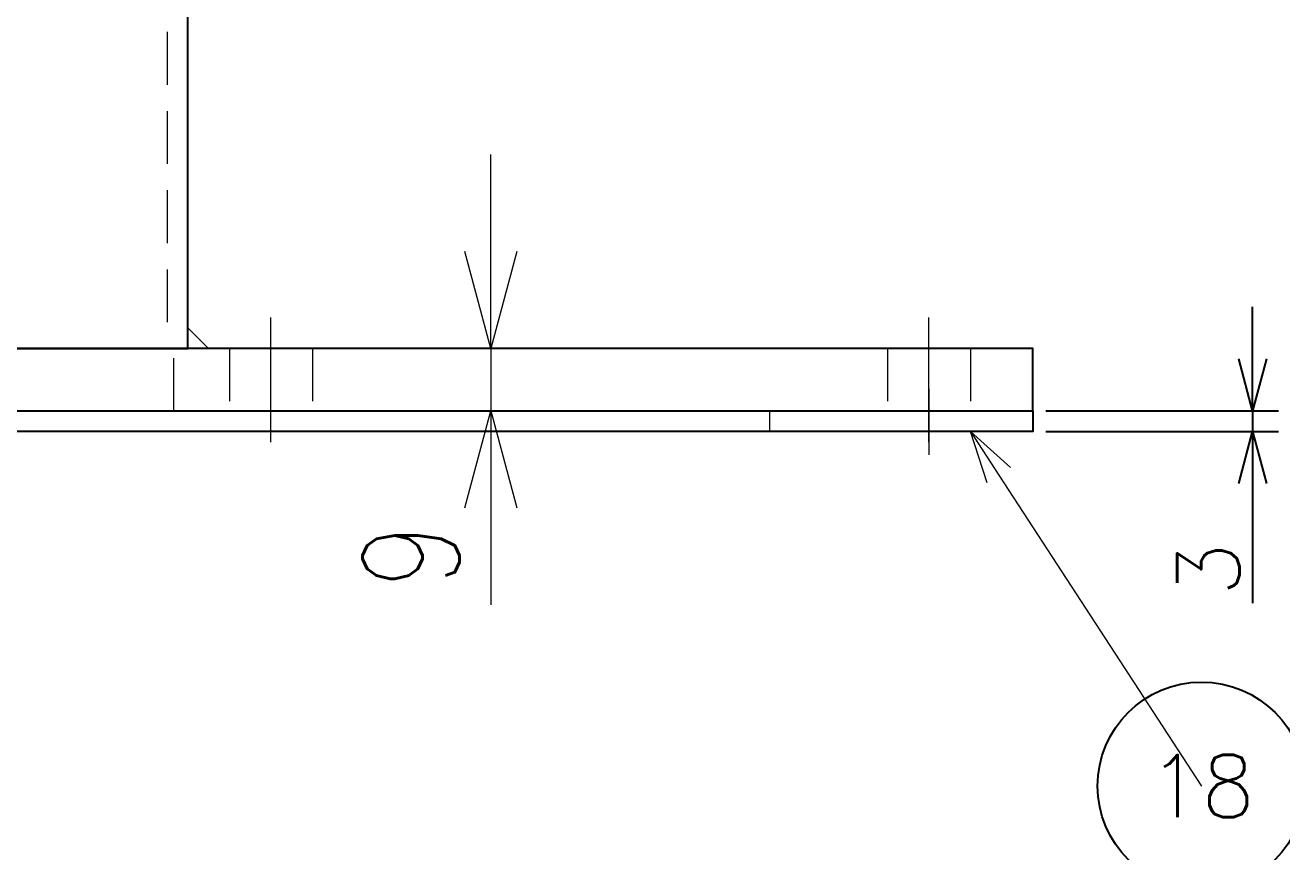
# Model space of a CAD drawing. Header units: millimetres. Extents: x 0 to 38884, y -3675 to 8056.
# Drawn here: x 35252.8 to 35434.3, y 307.4 to 426.8 of the extents above; entities that cross this region are included whole.
import ezdxf
from ezdxf import colors
from ezdxf.entities.mleader import LeaderData, LeaderLine
from ezdxf.enums import TextEntityAlignment as Align
from ezdxf.math import Vec2, Vec3

# ---------------------------------------------------------------- set-up
doc = ezdxf.new("R2010")
doc.units = ezdxf.units.MM
doc.header["$LTSCALE"] = 2.4
doc.header["$PDMODE"] = 99
doc.header["$PDSIZE"] = 1
for name, pattern in [('CENTER2', [28.575, 19.05, -3.175, 3.175, -3.175]), ('HIDDEN', [9.525, 6.35, -3.175]), ('HIDDEN2', [4.7625, 3.175, -1.5875])]:
    doc.linetypes.add(name, pattern=pattern)
for name, color, linetype, lineweight in [('03_かくれ線', 6, 'HIDDEN2', 13), ('04_HIDDEN', 2, 'HIDDEN', 13), ('04_中心線', 1, 'CENTER2', 9), ('05_CENTER', 4, 'CENTER2', 13), ('07_寸法線', 3, 'Continuous', 9), ('08_DIM', 3, 'Continuous', 13), ('11_HATCH', 4, 'Continuous', 13)]:
    doc.layers.add(name, color=color, linetype=linetype, lineweight=lineweight)
doc.styles.add('KSS_TXT', font='txt.shx', dxfattribs={"bigfont": 'extfont2.shx'})
doc.styles.get("Standard").update_dxf_attribs({"font": 'txt.shx', "bigfont": 'extfont2.shx'})
doc.styles.add('寸法用', font='simplex.shx', dxfattribs={"width": 0.8, "bigfont": '@extfont2.shx'})
doc.dimstyles.new('KSS_DIM', dxfattribs={"dimscale": 2, "dimtxt": 3, "dimasz": 2.5, "dimexe": 1.25, "dimexo": 0.625, "dimtad": 1, "dimdsep": 46, "dimtxsty": 'KSS_TXT', "dimblk": 'OPEN30', "dimcen": 0, "dimazin": 2, "dimtfac": 0.75, "dimtmove": 0, "dimatfit": 3, "dimldrblk": 'OPEN30', "dimfxl": 1.25, "dimtolj": 1, "dimarcsym": 0})
doc.dimstyles.new('機械製図用', dxfattribs={"dimtxt": 3.5, "dimasz": 3.5, "dimexe": 2, "dimexo": 0, "dimgap": 1.2, "dimtad": 1, "dimdsep": 46, "dimtxsty": '寸法用', "dimblk": 'OPEN30', "dimcen": 0, "dimclrd": 256, "dimclre": 256, "dimclrt": 7, "dimazin": 2, "dimtm": 1e-09, "dimtfac": 0.75, "dimtmove": 0, "dimatfit": 3, "dimldrblk": 'OPEN30', "dimfxl": 1, "dimlwd": -1, "dimlwe": -1, "dimarcsym": 0})

# ---------------------------------------------------------------- blocks, each defined once
blk = doc.blocks.new('A$C0D4411A6_1')
at = {"color": 3}
blk.add_lwpolyline([(-157.5, 0), (157.5, 0), (157.5, -3), (-157.5, -3)], close=True, dxfattribs=at)
at = {"layer": '04_HIDDEN', "color": 3}
blk.add_line((119.5, 0), (119.5, -3), dxfattribs=at)
at = {"layer": '05_CENTER'}
blk.add_line((142.5, 3.2), (142.5, -6.37), dxfattribs=at)
blk = doc.blocks.new('_Open30')
at = {"color": 0, "linetype": 'ByBlock', "lineweight": -2}
for p, q in [((-1, 0.268), (0, 0)), ((0, 0), (-1, -0.268)), ((0, 0), (-1, 0))]:
    blk.add_line(p, q, dxfattribs=at)
blk = doc.blocks.new('*D1377')
at = {"layer": '08_DIM', "color": 0, "lineweight": -2, "transparency": 16777216}
for p, q in [((35430.04, 378.61), (35430.04, 386.11)), ((35400.18, 371.11), (35433.79, 371.11)), ((35430.04, 371.11), (35430.04, 368.11)), ((35400.18, 368.11), (35433.79, 368.11)), ((35430.04, 360.61), (35430.04, 343.36))]:
    blk.add_line(p, q, dxfattribs=at)
at = {"layer": 'Defpoints', "color": 0, "transparency": 16777216}
for p in [(35398.3, 371.11), (35398.3, 368.11), (35430.04, 368.11)]:
    blk.add_point(p, dxfattribs=at)
at = {"layer": '08_DIM', "color": 0, "lineweight": -2, "transparency": 16777216, "xscale": 7.5, "yscale": 7.5, "zscale": 7.5}
for p, rotation in [((35430.04, 371.11), 270), ((35430.04, 368.11), 90)]:
    blk.add_blockref('_Open30', p, dxfattribs=dict(at, rotation=rotation))
at = {"layer": '08_DIM', "color": 0, "transparency": 16777216, "insert": (35423.67, 348.23), "char_height": 9, "attachment_point": 5, "rotation": 90, "style": 'KSS_TXT'}
blk.add_mtext('\\A1;3', dxfattribs=at)
blk = doc.blocks.new('AM_BALLOON1')
at = {"transparency": 16777216}
blk.add_circle((0, 0), 5, dxfattribs=at)
blk.add_attdef('B_NUMBER', text='', height=3, dxfattribs=at).set_placement((0, 0), align=Align.MIDDLE_CENTER)
blk = doc.blocks.new('_OPEN')
at = {"color": 0, "linetype": 'ByBlock'}
for p, q in [((-1, 0.167), (0, 0)), ((0, 0), (-1, -0.167)), ((0, 0), (-1, 0))]:
    blk.add_line(p, q, dxfattribs=at)
blk = doc.blocks.new('*D1399')
at = {"layer": '07_寸法線', "transparency": 16777216}
for p, q in [((35320.05, 394.11), (35320.05, 408.11)), ((35320.05, 380.11), (35320.05, 371.11)), ((35324.05, 380.11), (35322.05, 380.11)), ((35324.05, 371.11), (35322.05, 371.11)), ((35320.05, 357.11), (35320.05, 343.11))]:
    blk.add_line(p, q, dxfattribs=at)
at = {"layer": 'Defpoints', "color": 0, "transparency": 16777216}
for p in [(35320.05, 380.11), (35320.05, 371.11), (35320.05, 371.11)]:
    blk.add_point(p, dxfattribs=at)
at = {"layer": '07_寸法線', "transparency": 16777216, "xscale": 14, "yscale": 14, "zscale": 14}
for p, rotation in [((35320.05, 380.11), 270), ((35320.05, 371.11), 90)]:
    blk.add_blockref('_Open30', p, dxfattribs=dict(at, rotation=rotation))
at = {"layer": '07_寸法線', "color": 7, "transparency": 16777216, "insert": (35308.52, 350.21), "char_height": 14, "attachment_point": 5, "rotation": 90, "style": '寸法用'}
blk.add_mtext('9', dxfattribs=at)

msp = doc.modelspace()

# ---------------------------------------------------------------- linework, layer by layer
for points in [[(35126.3002, 380.108), (35276.3002, 380.108), (35276.3002, 540.108), (35126.3002, 540.108)], [(35083.3002, 371.108), (35398.3002, 371.108), (35398.3002, 380.108), (35083.3002, 380.108)]]:
    msp.add_lwpolyline(points, close=True)
at = {"layer": '03_かくれ線'}
for p, q in [((35273.3002, 540.108), (35273.3002, 380.108)), ((35274.3002, 371.108), (35274.3002, 380.108)), ((35282.3002, 380.108), (35282.3002, 371.108)), ((35294.3002, 380.108), (35294.3002, 371.108)), ((35377.3002, 380.108), (35377.3002, 371.108)), ((35389.3002, 380.108), (35389.3002, 371.108))]:
    msp.add_line(p, q, dxfattribs=at)
at = {"layer": '04_中心線'}
for p, q in [((35288.3002, 366.608), (35288.3002, 384.608)), ((35383.3002, 366.608), (35383.3002, 384.608))]:
    msp.add_line(p, q, dxfattribs=at)
at = {"layer": '11_HATCH'}
msp.add_lwpolyline([(35276.3002, 383.108), (35276.3002, 380.108), (35279.3002, 380.108), (35276.3002, 383.108)], dxfattribs=at)

# ---------------------------------------------------------------- block references
msp.add_blockref('A$C0D4411A6_1', (35240.8002, 371.108))

# ---------------------------------------------------------------- dimensions: what is measured, and where the dimension line sits
at = {"layer": '07_寸法線'}
dim = msp.add_linear_dim(base=(35320.0535, 371.108), p1=(35320.0535, 380.108), p2=(35320.0535, 371.108), angle=90, dimstyle='機械製図用', override={"dimtxt": 14, "dimasz": 14, "dimexo": 4, "dimgap": 4, "dimtmove": 2}, dxfattribs=at)
dim.commit()
dim.dimension.update_dxf_attribs({"geometry": '*D1399', "text_midpoint": (35308.521, 350.2147), "dimtype": 160})
at = {"layer": '08_DIM'}
dim = msp.add_linear_dim(base=(35430.0444, 368.108), p1=(35398.3002, 371.108), p2=(35398.3002, 368.108), angle=90, dimstyle='KSS_DIM', override={"dimscale": 3}, dxfattribs=at)
dim.commit()
dim.dimension.update_dxf_attribs({"geometry": '*D1377', "text_midpoint": (35423.6694, 348.233)})

# ---------------------------------------------------------------- leaders
ml = msp.add_multileader_block('Standard', dxfattribs=at)
ml.set_content('AM_BALLOON1', color=256, scale=3)
ml.set_attribute('B_NUMBER', 'N', width=0)
ml.set_leader_properties(color=256, linetype='ByLayer', lineweight=-1)
ml.set_arrow_properties(name='OPEN')
ml.build(insert=Vec2(0, 0))
ml.multileader.update_dxf_attribs({"leader_type": 0, "has_dogleg": 0, "text_right_attachment_type": 6, "dogleg_length": 0, "arrow_head_size": 6, "scale": 3, "block_connection_type": 1})
ctx = ml.context
ctx.base_point, ctx.scale, ctx.char_height, ctx.arrow_head_size, ctx.landing_gap_size, ctx.plane_origin = Vec3(35713.6935, 1583.3789), 3, 12, 6, 6, Vec3(35713.6935, 1583.3789)
ctx.right_attachment, ctx.attachment_type = 6, 1
notes = []
notes.append((ctx, [(0, (0, 0, 0), (0, 0), (1, 0), 1, [])]))
ctx.block.insert = Vec3(35713.6935, 1583.3789)
ml = msp.add_multileader_block('Standard', dxfattribs=at)
ml.set_content('AM_BALLOON1', color=256, scale=3)
ml.set_attribute('B_NUMBER', 'G', width=0)
ml.set_leader_properties(color=256, linetype='ByLayer', lineweight=-1)
ml.set_arrow_properties(name='OPEN')
ml.build(insert=Vec2(0, 0))
ml.multileader.update_dxf_attribs({"leader_type": 0, "has_dogleg": 0, "text_right_attachment_type": 6, "dogleg_length": 0, "arrow_head_size": 6, "scale": 3, "block_connection_type": 1})
ctx = ml.context
ctx.base_point, ctx.scale, ctx.char_height, ctx.arrow_head_size, ctx.landing_gap_size, ctx.plane_origin = Vec3(35678.7497, 1486.7985), 3, 12, 6, 6, Vec3(35678.7497, 1486.7985)
ctx.right_attachment, ctx.attachment_type = 6, 1
notes.append((ctx, [(0, (0, 0, 0), (0, 0), (1, 0), 1, [])]))
ctx.block.insert = Vec3(35678.7497, 1486.7985)
ml = msp.add_multileader_block('Standard', dxfattribs=at)
ml.set_content('AM_BALLOON1', color=256, scale=3)
ml.set_attribute('B_NUMBER', 'I', width=0)
ml.set_leader_properties(color=256, linetype='ByLayer', lineweight=-1)
ml.set_arrow_properties(name='OPEN')
ml.build(insert=Vec2(0, 0))
ml.multileader.update_dxf_attribs({"leader_type": 0, "has_dogleg": 0, "text_right_attachment_type": 6, "dogleg_length": 0, "arrow_head_size": 6, "scale": 3, "block_connection_type": 1})
ctx = ml.context
ctx.base_point, ctx.scale, ctx.char_height, ctx.arrow_head_size, ctx.landing_gap_size, ctx.plane_origin = Vec3(35835.2766, 679.8347), 3, 12, 6, 6, Vec3(35835.2766, 679.8347)
ctx.right_attachment, ctx.attachment_type = 6, 1
notes.append((ctx, [(0, (0, 0, 0), (0, 0), (1, 0), 1, [])]))
ctx.block.insert = Vec3(35835.2766, 679.8347)
ml = msp.add_multileader_block('Standard', dxfattribs=at)
ml.set_content('AM_BALLOON1', color=256, scale=3)
ml.set_attribute('B_NUMBER', 'K', width=0)
ml.set_leader_properties(color=256, linetype='ByLayer', lineweight=-1)
ml.set_arrow_properties(name='OPEN')
ml.build(insert=Vec2(0, 0))
ml.multileader.update_dxf_attribs({"leader_type": 0, "has_dogleg": 0, "text_right_attachment_type": 6, "dogleg_length": 0, "arrow_head_size": 6, "scale": 3, "block_connection_type": 1})
ctx = ml.context
ctx.base_point, ctx.scale, ctx.char_height, ctx.arrow_head_size, ctx.landing_gap_size, ctx.plane_origin = Vec3(35852.0778, 619.872), 3, 12, 6, 6, Vec3(35852.0778, 619.872)
ctx.right_attachment, ctx.attachment_type = 6, 1
notes.append((ctx, [(0, (0, 0, 0), (0, 0), (1, 0), 1, [])]))
ctx.block.insert = Vec3(35852.0778, 619.872)
at = {"layer": '08_DIM', "color": 4}
ml = msp.add_multileader_mtext('Standard', dxfattribs=at)
ml.set_content('印ろう付き丸フランジ形(旭精工)\\PMUCFC207 -2個', color=4)
ml.set_leader_properties()
ml.set_arrow_properties(name='OPEN30')
ml.build(insert=Vec2(0, 0))
ml.multileader.update_dxf_attribs({"text_left_attachment_type": 6, "text_right_attachment_type": 6, "dogleg_length": 0.36, "arrow_head_size": 7.5, "scale": 3})
ctx = ml.context
ctx.base_point, ctx.scale, ctx.char_height, ctx.arrow_head_size, ctx.landing_gap_size, ctx.plane_origin = Vec3(35540.312, 338.6572), 3, 9, 7.5, 6, Vec3(35726.3446, 543.6104)
ctx.left_attachment, ctx.right_attachment = 6, 6
notes.append((ctx, [(0, (1, 1, 0), (35539.232, 338.6572), (1, 0), 1.08, [(0, [(35373.8002, 497.708)], 0, [])])]))
ctx.mtext.insert, ctx.mtext.flow_direction = Vec3(35546.312, 349.4572), 5
at = {"layer": '08_DIM'}
ml = msp.add_multileader_block('Standard', dxfattribs=at)
ml.set_content('AM_BALLOON1', color=256, scale=3)
ml.set_attribute('B_NUMBER', '18', width=0)
ml.set_leader_properties(color=256, linetype='ByLayer', lineweight=-1)
ml.set_arrow_properties(name='OPEN30')
ml.build(insert=Vec2(0, 0))
ml.multileader.update_dxf_attribs({"has_dogleg": 0, "text_right_attachment_type": 6, "dogleg_length": 0, "arrow_head_size": 7.5, "scale": 3, "block_connection_type": 1})
ctx = ml.context
ctx.base_point, ctx.scale, ctx.char_height, ctx.arrow_head_size, ctx.landing_gap_size, ctx.plane_origin = Vec3(35422.666, 316.9474), 3, 12, 7.5, 6, Vec3(35560.184, 377.1709)
ctx.right_attachment, ctx.attachment_type = 6, 1
notes.append((ctx, [(0, (1, 1, 0), (35422.666, 316.9474), (1, 0), 0, [(0, [(35389.3002, 368.108)], 0, [])])]))
ctx.block.insert = Vec3(35422.666, 316.9474)
ml = msp.add_multileader_block('Standard', dxfattribs=at)
ml.set_content('AM_BALLOON1', color=256, scale=3)
ml.set_attribute('B_NUMBER', 'H', width=0)
ml.set_leader_properties(color=256, linetype='ByLayer', lineweight=-1)
ml.set_arrow_properties(name='OPEN')
ml.build(insert=Vec2(0, 0))
ml.multileader.update_dxf_attribs({"leader_type": 0, "has_dogleg": 0, "text_right_attachment_type": 6, "dogleg_length": 0, "arrow_head_size": 6, "scale": 3, "block_connection_type": 1})
ctx = ml.context
ctx.base_point, ctx.scale, ctx.char_height, ctx.arrow_head_size, ctx.landing_gap_size, ctx.plane_origin = Vec3(35725.2951, 339.2103), 3, 12, 6, 6, Vec3(35725.2951, 339.2103)
ctx.right_attachment, ctx.attachment_type = 6, 1
notes.append((ctx, [(0, (0, 0, 0), (0, 0), (1, 0), 1, [])]))
ctx.block.insert = Vec3(35725.2951, 339.2103)
for ctx, leaders in notes:
    for number, flags, end, landing, length, lines in leaders:
        leader = LeaderData()
        leader.index, (leader.has_last_leader_line, leader.has_dogleg_vector, leader.attachment_direction) = number, flags
        leader.last_leader_point, leader.dogleg_vector, leader.dogleg_length = Vec3(end), Vec3(landing), length
        for number, points, colour, breaks in lines:
            line = LeaderLine()
            line.index, line.vertices, line.color, line.breaks = number, Vec3.list(points), colors.encode_raw_color(colour), breaks
            leader.lines.append(line)
        ctx.leaders.append(leader)

doc.saveas('drawing.dxf')
